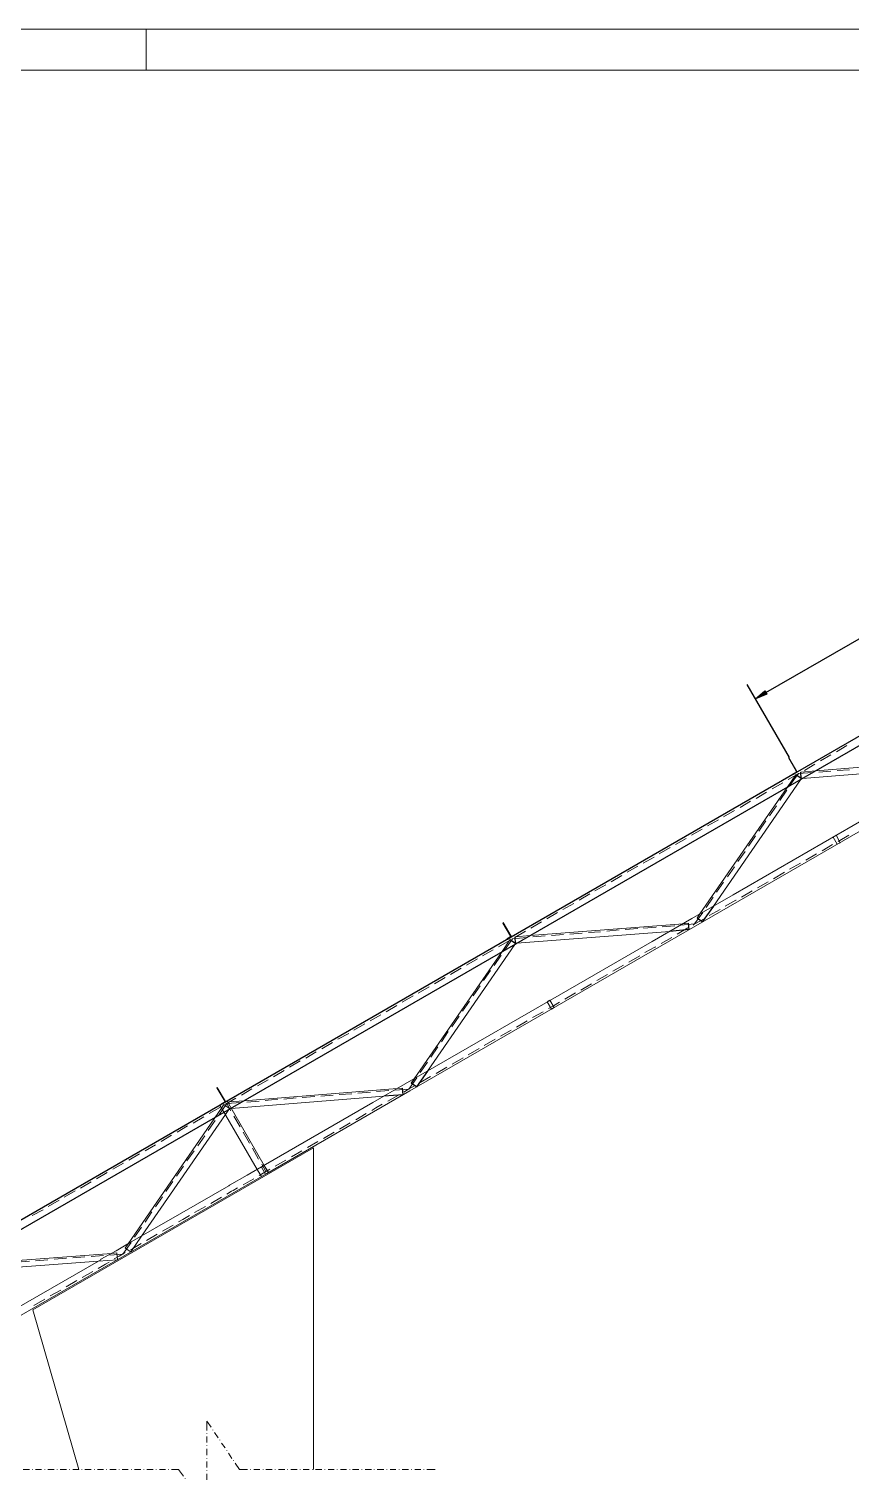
# Model space of a CAD drawing. Header units: millimetres. Extents: x 8 to 1677, y 56 to 1181.
# Drawn here: x 1093.2 to 1292.4, y 298 to 649.9 of the extents above; entities that cross this region are included whole.
import ezdxf

# ---------------------------------------------------------------- set-up
doc = ezdxf.new("R2010")
doc.units = ezdxf.units.MM
doc.header["$MEASUREMENT"] = 0
doc.layers.get('0').update_dxf_attribs({"linetype": 'CONTINUOUS'})

# ---------------------------------------------------------------- blocks, each defined once
blk = doc.blocks.new('MF31AECC0')
at = {"color": 7, "linetype": 'Continuous', "lineweight": 9, "true_color": 0x000007}
blk.add_lwpolyline([(717.47, 1024.5), (717.47, 149.38), (717.47, 149.38)], dxfattribs=at)
blk = doc.blocks.new('MF31AF240')
at = {"color": 7, "linetype": 'Continuous', "lineweight": 9, "true_color": 0x000007}
blk.add_lwpolyline([(707.48, 704.47), (717.47, 704.47), (717.47, 704.47)], dxfattribs=at)

msp = doc.modelspace()

# ---------------------------------------------------------------- hatches: boundary and pattern name
at = {"true_color": 0x000007}
msp.add_hatch(color=7, dxfattribs=at).paths.add_polyline_path([(1272.06, 488.53), (1269.25, 487.44), (1271.53, 489.39)])

# ---------------------------------------------------------------- linework, layer by layer
at = {"color": 7, "linetype": 'Continuous', "lineweight": 9, "true_color": 0x000007}
for points in [[(1666.59, 639.87), (811.58, 639.87), (811.58, 639.87)], [(1177.62, 300.55), (1179.18, 300.55), (1179.18, 300.55)], [(1179.94, 300.55), (1179.94, 300.62), (1179.94, 300.62)], [(1180.7, 300.55), (1182.12, 300.55), (1182.12, 300.55)], [(1182.88, 300.55), (1182.88, 300.62), (1182.88, 300.62)], [(1183.64, 300.55), (1185.17, 300.55), (1185.17, 300.55)], [(1185.93, 300.55), (1185.93, 300.62), (1185.93, 300.62)], [(1186.69, 300.55), (1188.14, 300.55), (1188.14, 300.55)], [(1188.9, 300.55), (1188.9, 300.62), (1188.9, 300.62)], [(1189.66, 300.55), (1191.62, 300.55), (1191.62, 300.55)]]:
    msp.add_lwpolyline(points, dxfattribs=at)
at = {"color": 7, "linetype": 'Continuous', "lineweight": -2, "true_color": 0x000007}
for points in [[(1271.8, 488.96), (1336, 525.88), (1336, 525.88)], [(1277.49, 473.22), (1267.23, 490.92), (1267.23, 490.92)]]:
    msp.add_lwpolyline(points, dxfattribs=at)
msp.add_lwpolyline([(1272.06, 488.53), (1269.25, 487.44), (1271.53, 489.39)], close=True, dxfattribs=at)
at = {"color": 9, "linetype": 'Continuous', "lineweight": -2, "true_color": 0xbababa}
for points in [[(1314.07, 489.73), (1279.44, 469.75), (1279.44, 469.75)], [(1313.71, 487.18), (1057.65, 339.32), (1057.65, 339.32)], [(1279.44, 469.75), (1050.21, 337.3), (1050.21, 337.3)], [(1279.08, 468.99), (1276.96, 465.94), (1276.96, 465.94)], [(1280.37, 468.13), (1279.08, 468.99), (1279.08, 468.99)], [(1280.37, 468.13), (1280.2, 467.79), (1280.2, 467.79)], [(1280.37, 468.13), (1280.27, 469.65), (1280.27, 469.65)], [(1280.7, 468.13), (1280.37, 468.13), (1280.37, 468.13)], [(1259.1, 437.13), (1256.38, 433.33), (1256.38, 433.33)], [(1253.18, 431.47), (1253.08, 433.06), (1253.08, 433.06)], [(1256.38, 433.33), (1255.13, 434.25), (1255.13, 434.25)], [(1211.1, 428.07), (1211, 429.69), (1211, 429.69)], [(1253.18, 431.47), (1248.51, 431.04), (1248.51, 431.04)], [(1211.1, 428.07), (1209.74, 428.99), (1209.74, 428.99)], [(1211.1, 428.07), (1210.93, 427.84), (1210.93, 427.84)], [(1211.43, 428.17), (1211.1, 428.07), (1211.1, 428.07)], [(1186.52, 395.32), (1185.86, 394.2), (1185.86, 394.2)], [(1187.12, 393.37), (1185.86, 394.2), (1185.86, 394.2)], [(1189.76, 397.17), (1187.12, 393.37), (1187.12, 393.37)], [(1183.91, 391.42), (1179.24, 391.09), (1179.24, 391.09)], [(1183.91, 391.42), (1183.74, 393), (1183.74, 393)]]:
    msp.add_lwpolyline(points, dxfattribs=at)
at = {"color": 9, "linetype": 'Continuous', "lineweight": 9, "true_color": 0xbababa}
for points in [[(1288.9, 474.58), (1291.45, 476.1), (1291.45, 476.1)], [(1089.67, 339.32), (1110.57, 351.42), (1110.64, 351.52), (1114.31, 353.54), (1117.59, 355.49), (1129.69, 362.44), (1141.63, 369.32), (1141.83, 369.49), (1146.07, 371.93), (1150.53, 374.48), (1176.53, 389.53), (1184.41, 394.03), (1194.66, 399.95), (1219.57, 414.37), (1244.21, 428.6), (1253.84, 434.19), (1263.86, 439.94), (1300.25, 460.95), (1321.68, 473.29)], [(1090.16, 337.3), (1116.23, 352.38), (1150.86, 372.36), (1185.53, 392.34), (1254.8, 432.4), (1324.13, 472.36)], [(1277.39, 473.12), (1277.32, 473.12), (1277.32, 473.12)], [(1277.32, 473.12), (1279.17, 469.91), (1279.17, 469.91)], [(1279.34, 469.81), (1277.39, 473.12), (1277.39, 473.12)], [(1281.13, 470.08), (1283.67, 471.6), (1283.67, 471.6)], [(1321.09, 472.95), (1283.91, 469.98), (1283.91, 469.98)], [(1285.03, 472.36), (1287.54, 473.81), (1287.54, 473.81)], [(1277.22, 467.86), (1279.77, 469.32), (1279.77, 469.32)], [(1279.67, 469.32), (1277.72, 466.54), (1277.72, 466.54)], [(1278.31, 469.22), (1279.17, 469.65), (1279.17, 469.65)], [(1278.41, 469.05), (1278.31, 469.22), (1278.31, 469.22)], [(1279.34, 469.65), (1278.41, 469.05), (1278.41, 469.05)], [(1279.17, 469.65), (1279.17, 469.75), (1279.24, 469.81), (1279.17, 469.91)], [(1279.34, 469.65), (1279.44, 469.75), (1279.34, 469.81)], [(1283.08, 469.58), (1279.67, 469.32), (1279.67, 469.32)], [(1283.91, 469.98), (1280.27, 469.65), (1280.27, 469.65)], [(1317.88, 471.1), (1280.7, 468.13), (1280.7, 468.13)], [(1287.54, 469.91), (1284.6, 469.65), (1284.6, 469.65)], [(1292.04, 470.24), (1289.07, 470.08), (1289.07, 470.08)], [(1276.96, 465.94), (1255.79, 435.28), (1255.79, 435.28)], [(1280.2, 467.79), (1259.1, 437.13), (1259.1, 437.13)], [(1269.42, 463.3), (1271.96, 464.82), (1271.96, 464.82)], [(1273.32, 465.58), (1275.87, 467.1), (1275.87, 467.1)], [(1276.89, 465.25), (1275.21, 462.8), (1275.21, 462.8)], [(1265.55, 461.11), (1268.09, 462.63), (1268.09, 462.63)], [(1274.35, 461.51), (1272.66, 459.06), (1272.66, 459.06)], [(1257.67, 456.61), (1260.29, 458.07), (1260.29, 458.07)], [(1261.54, 458.83), (1264.19, 460.35), (1264.19, 460.35)], [(1271.8, 457.87), (1270.11, 455.36), (1270.11, 455.36)], [(1253.77, 454.33), (1256.38, 455.85), (1256.38, 455.85)], [(1269.25, 454.17), (1267.56, 451.72), (1267.56, 451.72)], [(1289.33, 452.81), (1291.88, 454.33), (1291.88, 454.33)], [(1245.96, 449.83), (1248.61, 451.35), (1248.61, 451.35)], [(1249.87, 452.12), (1252.48, 453.57), (1252.48, 453.57)], [(1266.74, 450.43), (1265.02, 447.98), (1265.02, 447.98)], [(1285.43, 450.59), (1287.97, 452.12), (1287.97, 452.12)], [(1238.19, 445.37), (1240.8, 446.89), (1240.8, 446.89)], [(1242.09, 447.55), (1244.71, 449.07), (1244.71, 449.07)], [(1277.55, 446.13), (1280.2, 447.55), (1280.2, 447.55)], [(1281.46, 448.31), (1284.07, 449.83), (1284.07, 449.83)], [(1234.29, 443.05), (1236.9, 444.57), (1236.9, 444.57)], [(1264.19, 446.69), (1262.5, 444.24), (1262.5, 444.24)], [(1273.65, 443.81), (1276.3, 445.37), (1276.3, 445.37)], [(1226.51, 438.59), (1229.13, 440.11), (1229.13, 440.11)], [(1230.38, 440.87), (1233.03, 442.29), (1233.03, 442.29)], [(1261.54, 442.99), (1259.86, 440.54), (1259.86, 440.54)], [(1265.88, 439.35), (1268.49, 440.87), (1268.49, 440.87)], [(1269.78, 441.63), (1272.39, 443.05), (1272.39, 443.05)], [(1222.61, 436.37), (1225.22, 437.83), (1225.22, 437.83)], [(1259.03, 439.35), (1257.31, 436.8), (1257.31, 436.8)], [(1258.07, 434.85), (1260.72, 436.37), (1260.72, 436.37)], [(1261.97, 437.13), (1264.52, 438.59), (1264.62, 438.59)], [(1208.12, 433.16), (1208.02, 433.06), (1208.02, 433.06)], [(1208.02, 433.06), (1209.91, 429.85), (1209.91, 429.85)], [(1210.07, 429.85), (1208.12, 433.16), (1208.12, 433.16)], [(1251.72, 432.9), (1214.64, 430.02), (1214.64, 430.02)], [(1214.8, 431.81), (1217.45, 433.33), (1217.45, 433.33)], [(1218.71, 434.09), (1221.32, 435.61), (1221.32, 435.61)], [(1254.53, 432.83), (1251.16, 432.57), (1251.16, 432.57)], [(1253.08, 433.06), (1251.72, 432.9), (1251.72, 432.9)], [(1254.2, 432.57), (1254.53, 432.83), (1254.6, 432.83), (1256.81, 434.09)], [(1256.48, 435.61), (1254.53, 432.83), (1254.53, 432.83)], [(1255.79, 435.28), (1255.13, 434.25), (1255.13, 434.25)], [(1209.05, 429.19), (1209.81, 429.69), (1209.81, 429.69)], [(1209.97, 429.59), (1209.15, 429.09), (1209.15, 429.09)], [(1209.81, 429.69), (1209.91, 429.69), (1209.91, 429.75), (1209.91, 429.85)], [(1209.97, 429.59), (1210.07, 429.69), (1210.07, 429.75), (1210.07, 429.85)], [(1213.81, 429.52), (1210.4, 429.26), (1210.4, 429.26)], [(1210.93, 429.59), (1213.55, 431.11), (1213.55, 431.11)], [(1214.64, 430.02), (1211, 429.69), (1211, 429.69)], [(1248.51, 431.04), (1211.43, 428.17), (1211.43, 428.17)], [(1218.28, 429.95), (1215.33, 429.69), (1215.33, 429.69)], [(1222.78, 430.28), (1219.8, 430.02), (1219.8, 430.02)], [(1227.27, 430.61), (1224.3, 430.35), (1224.3, 430.35)], [(1231.74, 430.95), (1228.8, 430.78), (1228.8, 430.78)], [(1236.24, 431.38), (1233.26, 431.11), (1233.26, 431.11)], [(1240.74, 431.71), (1237.66, 431.47), (1237.66, 431.47)], [(1245.2, 432.07), (1242.16, 431.81), (1242.16, 431.81)], [(1246.39, 428.07), (1249.04, 429.59), (1249.04, 429.59)], [(1249.7, 432.4), (1246.66, 432.14), (1246.66, 432.14)], [(1250.3, 430.35), (1252.91, 431.87), (1252.91, 431.87)], [(1207.69, 425.95), (1186.52, 395.32), (1186.52, 395.32)], [(1210.93, 427.84), (1189.76, 397.17), (1189.76, 397.17)], [(1203.13, 425.12), (1205.74, 426.55), (1205.74, 426.55)], [(1207.03, 427.31), (1209.64, 428.83), (1209.64, 428.83)], [(1209.74, 428.99), (1207.69, 425.95), (1207.69, 425.95)], [(1210.4, 429.26), (1208.45, 426.48), (1208.45, 426.48)], [(1209.15, 429.09), (1209.05, 429.19), (1209.05, 429.19)], [(1242.49, 425.88), (1244.87, 427.24), (1244.97, 427.24), (1245.14, 427.31)], [(1199.22, 422.84), (1201.87, 424.36), (1201.87, 424.36)], [(1207.63, 425.29), (1205.91, 422.74), (1205.91, 422.74)], [(1234.72, 421.39), (1237.33, 422.84), (1237.33, 422.84)], [(1238.62, 423.6), (1241.23, 425.12), (1241.23, 425.12)], [(1191.45, 418.34), (1194.06, 419.86), (1194.06, 419.86)], [(1195.32, 420.62), (1197.97, 422.08), (1197.97, 422.08)], [(1205.08, 421.55), (1203.39, 419.1), (1203.39, 419.1)], [(1230.81, 419.1), (1233.43, 420.62), (1233.43, 420.62)], [(1183.64, 413.84), (1186.29, 415.37), (1186.29, 415.37)], [(1187.55, 416.06), (1190.16, 417.58), (1190.16, 417.58)], [(1202.53, 417.85), (1200.85, 415.37), (1200.85, 415.37)], [(1223.04, 414.6), (1225.65, 416.13), (1225.65, 416.13)], [(1226.91, 416.82), (1229.56, 418.34), (1229.56, 418.34)], [(1179.74, 411.56), (1182.39, 413.08), (1182.39, 413.08)], [(1199.99, 414.11), (1198.3, 411.66), (1198.3, 411.66)], [(1219.14, 412.32), (1220.33, 413.02), (1221.75, 413.84)], [(1175.87, 409.38), (1178.48, 410.8), (1178.48, 410.8)], [(1197.44, 410.47), (1195.68, 407.92), (1195.68, 407.92)], [(1211.33, 407.82), (1213.98, 409.38), (1213.98, 409.38)], [(1215.23, 410.14), (1217.85, 411.56), (1217.85, 411.56)], [(1194.82, 406.73), (1193.14, 404.28), (1193.14, 404.28)], [(1203.56, 403.36), (1206.17, 404.88), (1206.17, 404.88)], [(1207.46, 405.64), (1210.07, 407.06), (1210.07, 407.06)], [(1192.28, 403.03), (1190.59, 400.55), (1190.59, 400.55)], [(1199.65, 401.08), (1202.27, 402.6), (1202.27, 402.6)], [(1189.76, 399.29), (1188.04, 396.84), (1188.04, 396.84)], [(1191.88, 396.58), (1194.49, 398.1), (1194.49, 398.1)], [(1195.75, 398.86), (1198.4, 400.38), (1198.4, 400.38)], [(1187.22, 395.55), (1185.27, 392.77), (1185.27, 392.77)], [(1187.98, 394.36), (1190.52, 395.82), (1190.52, 395.82)], [(1179.24, 391.09), (1142.16, 388.11), (1142.16, 388.11)], [(1182.45, 392.94), (1145.37, 389.96), (1145.37, 389.96)], [(1180.44, 392.44), (1177.39, 392.18), (1177.39, 392.18)], [(1180.17, 389.9), (1182.72, 391.32), (1182.72, 391.32)], [(1185.27, 392.77), (1181.86, 392.51), (1181.86, 392.51)], [(1183.74, 393), (1182.45, 392.94), (1182.45, 392.94)], [(1184.07, 392.08), (1185.17, 392.77), (1186.62, 393.6)], [(1176.27, 387.61), (1177.29, 388.21), (1178.81, 389.13)]]:
    msp.add_lwpolyline(points, dxfattribs=at)
for points in [[(1288.14, 453.9), (1288.83, 454.33), (1289.83, 452.55), (1289.07, 452.21)], [(1218.81, 413.94), (1219.47, 414.37), (1220.49, 412.59), (1219.8, 412.16)]]:
    msp.add_lwpolyline(points, close=True, dxfattribs=at)
at = {"color": 9, "linetype": 'Continuous', "lineweight": 20, "true_color": 0xbababa}
for points in [[(1171.95, 407.06), (1174.58, 408.58), (1174.58, 408.58)], [(1168.06, 404.86), (1170.69, 406.3), (1170.69, 406.3)], [(1160.27, 400.3), (1162.8, 401.82), (1162.8, 401.82)], [(1164.16, 402.58), (1166.79, 404.1), (1166.79, 404.1)], [(1156.37, 398.1), (1158.92, 399.62), (1158.92, 399.62)], [(1148.58, 393.6), (1151.13, 395.04), (1151.13, 395.04)], [(1152.48, 395.8), (1155.02, 397.34), (1155.02, 397.34)], [(1138.84, 393.19), (1138.76, 393.1), (1138.76, 393.1)], [(1138.76, 393.1), (1140.63, 389.88), (1140.63, 389.88)], [(1140.79, 389.8), (1138.84, 393.19), (1138.84, 393.19)], [(1144.69, 391.32), (1147.23, 392.84), (1147.23, 392.84)], [(1157.99, 390.64), (1154.93, 390.39), (1154.93, 390.39)], [(1162.47, 390.99), (1159.43, 390.72), (1159.43, 390.72)], [(1166.96, 391.32), (1163.91, 391.07), (1163.91, 391.07)], [(1171.45, 391.65), (1168.4, 391.48), (1168.4, 391.48)], [(1175.94, 392.08), (1172.89, 391.83), (1172.89, 391.83)], [(1139.87, 388.19), (1117.26, 355.25), (1117.26, 355.25)], [(1136.9, 386.84), (1139.44, 388.36), (1139.44, 388.36)], [(1141.14, 389.28), (1139.19, 386.49), (1139.19, 386.49)], [(1139.44, 388.87), (1148.5, 373.27), (1148.5, 373.27)], [(1139.78, 389.2), (1140.54, 389.63), (1140.54, 389.63)], [(1139.87, 389.12), (1139.78, 389.2), (1139.78, 389.2)], [(1140.71, 389.63), (1139.87, 389.12), (1139.87, 389.12)], [(1140.46, 389.04), (1139.87, 388.19), (1139.87, 388.19)], [(1140.54, 389.63), (1140.63, 389.71), (1140.63, 389.8), (1140.63, 389.88)], [(1140.71, 389.63), (1140.79, 389.71), (1140.79, 389.8)], [(1140.79, 389.12), (1143.34, 390.56), (1143.34, 390.56)], [(1144.51, 389.53), (1141.14, 389.28), (1141.14, 389.28)], [(1141.14, 389.28), (1142.15, 387.51), (1142.15, 387.51)], [(1141.22, 389.88), (1150.2, 374.3), (1150.2, 374.3)], [(1149.01, 389.88), (1145.97, 389.63), (1145.97, 389.63)], [(1153.49, 390.31), (1150.45, 390.04), (1150.45, 390.04)], [(1140.79, 386.65), (1120.46, 357.11), (1120.46, 357.11)], [(1129.11, 382.34), (1131.65, 383.86), (1131.65, 383.86)], [(1133, 384.54), (1135.55, 386.07), (1135.55, 386.07)], [(1138.34, 385.21), (1136.64, 382.77), (1136.64, 382.77)], [(1142.83, 386.24), (1144.35, 383.61), (1144.35, 383.61)], [(1168.48, 383.1), (1171.02, 384.64), (1171.02, 384.64)], [(1172.38, 385.3), (1174.93, 386.84), (1174.93, 386.84)], [(1125.21, 380.05), (1127.76, 381.58), (1127.76, 381.58)], [(1135.8, 381.49), (1134.11, 379.05), (1134.11, 379.05)], [(1145.11, 382.34), (1146.63, 379.72), (1146.63, 379.72)], [(1160.69, 378.62), (1163.24, 380.05), (1163.24, 380.05)], [(1164.59, 380.82), (1167.14, 382.34), (1167.14, 382.34)], [(1117.42, 375.57), (1119.97, 377.09), (1119.97, 377.09)], [(1121.32, 377.85), (1123.86, 379.29), (1123.86, 379.29)], [(1133.27, 377.85), (1131.48, 375.39), (1131.48, 375.39)], [(1147.41, 378.45), (1148.85, 375.82), (1148.85, 375.82)], [(1156.8, 376.33), (1159.33, 377.85), (1159.33, 377.85)], [(1113.53, 373.37), (1116.07, 374.81), (1116.07, 374.81)], [(1130.64, 374.13), (1128.93, 371.67), (1128.93, 371.67)], [(1148.5, 373.27), (1149.52, 371.59), (1149.52, 371.59)], [(1149.01, 371.83), (1151.29, 373.19), (1151.54, 373.37)], [(1149.61, 374.55), (1150.62, 372.78), (1150.62, 372.78)], [(1150.2, 374.3), (1151.21, 372.51), (1151.21, 372.51)], [(1152.9, 374.13), (1155.45, 375.57), (1155.45, 375.57)], [(1105.65, 368.79), (1108.28, 370.31), (1108.28, 370.31)], [(1109.55, 371.07), (1112.18, 372.6), (1112.18, 372.6)], [(1128.09, 370.4), (1126.4, 367.95), (1126.4, 367.95)], [(1145.11, 369.55), (1146.81, 370.58), (1147.66, 371.07)], [(1101.76, 366.59), (1104.39, 368.11), (1104.39, 368.11)], [(1125.56, 366.67), (1123.86, 364.23), (1123.86, 364.23)], [(1137.24, 365.07), (1139.87, 366.59), (1139.87, 366.59)], [(1141.14, 367.35), (1142.31, 368.03), (1142.66, 368.2), (1143.75, 368.87)], [(1093.97, 362.11), (1096.6, 363.55), (1096.6, 363.55)], [(1097.86, 364.31), (1100.49, 365.83), (1100.49, 365.83)], [(1123.01, 363.04), (1121.32, 360.49), (1121.32, 360.49)], [(1133.35, 362.87), (1135.96, 364.31), (1135.96, 364.31)], [(1120.46, 359.31), (1118.78, 356.85), (1118.78, 356.85)], [(1125.56, 358.37), (1128.17, 359.81), (1128.17, 359.81)], [(1129.45, 360.57), (1130.47, 361.17), (1132.08, 362.11)], [(1117.93, 355.58), (1115.98, 352.78), (1115.98, 352.78)], [(1121.66, 356.09), (1124.29, 357.61), (1124.29, 357.61)], [(1113.19, 352.96), (1076.35, 350.17), (1076.35, 350.17)], [(1106.75, 352.1), (1103.79, 351.85), (1103.79, 351.85)], [(1111.24, 352.45), (1108.28, 352.2), (1108.28, 352.2)], [(1115.98, 352.78), (1112.76, 352.53), (1112.76, 352.53)], [(1114.46, 353.05), (1113.19, 352.96), (1113.19, 352.96)], [(1113.87, 351.61), (1115.06, 352.28), (1116.5, 353.13)], [(1117.26, 355.25), (1116.5, 354.22), (1116.5, 354.22)], [(1117.77, 353.81), (1118.35, 354.14), (1120.38, 355.33)], [(1109.98, 351.09), (1073.21, 348.3), (1073.21, 348.3)], [(1093.29, 351.09), (1090.33, 350.85), (1090.33, 350.85)], [(1097.77, 351.42), (1094.81, 351.18), (1094.81, 351.18)], [(1102.27, 351.77), (1099.29, 351.52), (1099.29, 351.52)], [(1106.08, 347.11), (1108.71, 348.55), (1108.71, 348.55)], [(1109.98, 349.31), (1111.32, 350.09), (1111.75, 350.33), (1112.59, 350.85)], [(1102.17, 344.83), (1104.8, 346.35), (1104.8, 346.35)], [(1094.38, 340.34), (1097.01, 341.87), (1097.01, 341.87)], [(1098.29, 342.63), (1100.92, 344.06), (1100.92, 344.06)]]:
    msp.add_lwpolyline(points, dxfattribs=at)
at = {"color": 9, "linetype": 'Continuous', "lineweight": 5, "true_color": 0xbababa}
for points in [[(1141.82, 388.09), (1140.46, 389.04), (1140.46, 389.04)], [(1141.82, 388.09), (1140.79, 386.65), (1140.79, 386.65)], [(1120.46, 357.11), (1117.85, 353.29), (1117.85, 353.29)], [(1114.63, 351.42), (1114.46, 353.05), (1114.46, 353.05)], [(1117.85, 353.29), (1116.5, 354.22), (1116.5, 354.22)], [(1114.63, 351.42), (1109.98, 351.09), (1109.98, 351.09)]]:
    msp.add_lwpolyline(points, dxfattribs=at)
at = {"color": 7, "linetype": 'Continuous', "lineweight": 20, "true_color": 0x000007}
for points in [[(1145.37, 389.96), (1141.63, 389.71), (1141.63, 389.71)], [(1141.82, 388.09), (1141.82, 388.19), (1141.82, 388.19)], [(1094.13, 339.24), (1162.13, 378.53), (1162.13, 378.53)], [(1162.13, 378.53), (1162.13, 300.53), (1162.13, 300.53)], [(1105.31, 300.53), (1094.13, 339.24), (1094.13, 339.24)], [(1136.31, 310.03), (1136.31, 312.23), (1136.31, 312.23)], [(1136.31, 312.23), (1137.32, 310.79), (1137.32, 310.79)], [(1137.75, 310.11), (1137.75, 310.19), (1137.75, 310.19)], [(1136.31, 309.27), (1136.31, 309.35), (1136.31, 309.35)], [(1136.31, 307.07), (1136.31, 308.51), (1136.31, 308.51)], [(1136.31, 306.31), (1136.31, 306.39), (1136.31, 306.39)], [(1138.16, 309.51), (1139.02, 308.24), (1139.02, 308.24)], [(1139.44, 307.65), (1139.44, 307.74), (1139.44, 307.74)], [(1139.87, 306.97), (1140.71, 305.79), (1140.71, 305.79)], [(1136.31, 304.01), (1136.31, 305.53), (1136.31, 305.53)], [(1136.31, 303.25), (1136.31, 303.33), (1136.31, 303.33)], [(1141.14, 305.12), (1141.14, 305.2), (1141.14, 305.2)], [(1141.55, 304.52), (1142.4, 303.25), (1142.4, 303.25)], [(1142.74, 302.65), (1142.74, 302.73), (1142.74, 302.73)], [(1091.77, 300.53), (1093.29, 300.53), (1093.29, 300.53)], [(1094.05, 300.53), (1094.05, 300.62), (1094.05, 300.62)], [(1094.81, 300.53), (1096.25, 300.53), (1096.25, 300.53)], [(1097.01, 300.53), (1097.01, 300.62), (1097.01, 300.62)], [(1097.77, 300.53), (1099.29, 300.53), (1099.29, 300.53)], [(1100.06, 300.53), (1100.06, 300.62), (1100.06, 300.62)], [(1100.73, 300.53), (1102.27, 300.53), (1102.27, 300.53)], [(1103.03, 300.53), (1103.03, 300.62), (1103.03, 300.62)], [(1103.79, 300.53), (1105.31, 300.53), (1105.31, 300.53)], [(1105.99, 300.53), (1105.99, 300.62), (1105.99, 300.62)], [(1106.75, 300.53), (1108.28, 300.53), (1108.28, 300.53)], [(1109.04, 300.53), (1109.04, 300.62), (1109.04, 300.62)], [(1109.8, 300.53), (1111.24, 300.53), (1111.24, 300.53)], [(1112, 300.53), (1112, 300.62), (1112, 300.62)], [(1112.76, 300.53), (1114.3, 300.53), (1114.3, 300.53)], [(1115.06, 300.53), (1115.06, 300.62), (1115.06, 300.62)], [(1115.82, 300.53), (1117.26, 300.53), (1117.26, 300.53)], [(1118.02, 300.53), (1118.02, 300.62), (1118.02, 300.62)], [(1118.78, 300.53), (1120.3, 300.53), (1120.3, 300.53)], [(1121.06, 300.53), (1121.06, 300.62), (1121.06, 300.62)], [(1121.74, 300.53), (1123.26, 300.53), (1123.26, 300.53)], [(1124.02, 300.53), (1124.02, 300.62), (1124.02, 300.62)], [(1124.8, 300.53), (1126.32, 300.53), (1126.32, 300.53)], [(1127, 300.53), (1127, 300.62), (1127, 300.62)], [(1127.76, 300.53), (1129.45, 300.53), (1129.45, 300.53)], [(1129.45, 300.53), (1130.64, 298.93), (1130.64, 298.93)], [(1136.31, 301.05), (1136.31, 302.49), (1136.31, 302.49)], [(1136.31, 300.29), (1136.31, 300.37), (1136.31, 300.37)], [(1136.31, 298), (1136.31, 299.52), (1136.31, 299.52)], [(1143.17, 302.07), (1144.18, 300.53), (1144.18, 300.53)], [(1144.18, 300.53), (1146.13, 300.53), (1146.13, 300.53)], [(1146.89, 300.53), (1146.89, 300.62), (1146.89, 300.62)], [(1147.66, 300.53), (1149.18, 300.53), (1149.18, 300.53)], [(1149.94, 300.53), (1149.94, 300.62), (1149.94, 300.62)], [(1150.62, 300.53), (1152.14, 300.53), (1152.14, 300.53)], [(1152.9, 300.53), (1152.9, 300.62), (1152.9, 300.62)], [(1153.66, 300.53), (1155.2, 300.53), (1155.2, 300.53)], [(1155.88, 300.53), (1155.88, 300.62), (1155.88, 300.62)], [(1156.64, 300.53), (1158.16, 300.53), (1158.16, 300.53)], [(1158.92, 300.53), (1158.92, 300.62), (1158.92, 300.62)], [(1159.68, 300.53), (1161.12, 300.53), (1161.12, 300.53)], [(1161.88, 300.53), (1161.88, 300.62), (1161.88, 300.62)], [(1162.64, 300.53), (1164.16, 300.53), (1164.16, 300.53)], [(1164.92, 300.53), (1164.92, 300.62), (1164.92, 300.62)], [(1165.68, 300.53), (1167.14, 300.53), (1167.14, 300.53)], [(1167.9, 300.53), (1167.9, 300.62), (1167.9, 300.62)], [(1168.66, 300.53), (1170.18, 300.53), (1170.18, 300.53)], [(1170.94, 300.53), (1170.94, 300.62), (1170.94, 300.62)], [(1171.62, 300.53), (1173.14, 300.53), (1173.14, 300.53)], [(1173.9, 300.53), (1173.9, 300.62), (1173.9, 300.62)], [(1174.66, 300.53), (1176.19, 300.53), (1176.19, 300.53)], [(1176.86, 300.53), (1176.86, 300.62), (1176.86, 300.62)], [(1131.05, 298.33), (1131.05, 298.42), (1131.05, 298.42)]]:
    msp.add_lwpolyline(points, dxfattribs=at)
at = {"color": 7, "linetype": 'Continuous', "lineweight": 5, "true_color": 0x000007}
for points in [[(1141.73, 388.95), (1141.63, 389.71), (1141.63, 389.71)], [(1142.15, 388.09), (1142.15, 388.19), (1142.15, 388.19)]]:
    msp.add_lwpolyline(points, dxfattribs=at)
at = {"color": 9, "linetype": 'Continuous', "lineweight": 20, "true_color": 0xbababa}
msp.add_lwpolyline([(1149.52, 373.87), (1150.2, 374.3), (1151.21, 372.6), (1150.53, 372.18)], close=True, dxfattribs=at)

# ---------------------------------------------------------------- block references
at = {"color": 7, "true_color": 0xffffff, "rotation": 89.99999999999999}
for name in ['MF31AECC0', 'MF31AF240']:
    msp.add_blockref(name, (1826.06, -67.61), dxfattribs=at)

doc.saveas('drawing.dxf')
